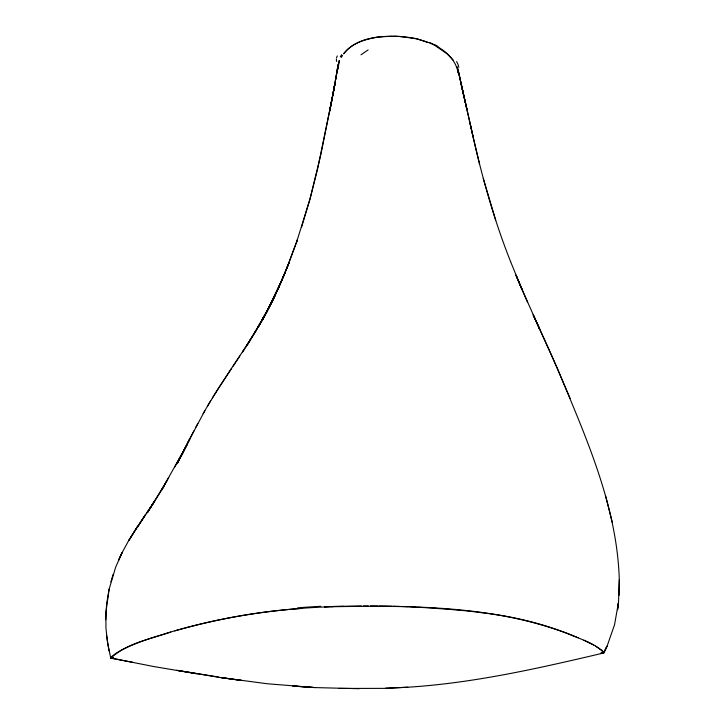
<?xml version="1.0" encoding="UTF-8"?>
<svg xmlns="http://www.w3.org/2000/svg" width="725" height="725" viewBox="0 0 725 725"><rect width="100%" height="100%" fill="white"/><g stroke="black" fill="none" stroke-linecap="round" stroke-linejoin="round"><path stroke-width="1.09" d="M458.191 72.808L457.267 66.754M601.206 653.089L603.671 653.026L607.151 645.975L614.528 624.796L618.525 602.267L619.295 579.755C617.102 505.678 585.682 436.93 557.878 369.578L539.146 327.899M619.295 579.755L619.05 595.334M337.714 69.383L339.083 60.637M113.29 657.847L110.78 658.191L107.599 643.166L105.932 627.886L105.941 612.027L109.103 589.235L115.665 567.186L121.945 552.93L129.104 539.817L137.532 526.604L128.905 540.379L137.088 527.093L154.552 501.301L146.658 513.4M105.705 619.73L106.593 604.306L109.103 589.235M337.768 69.292L339.427 60.565M110.78 658.191C126.685 643.138 150.51 639.124 170.747 632.028M617.591 609.752L618.425 602.765L617.646 609.272M335.802 79.387L338.149 64.181M338.049 64.86L332.702 95.863L337.796 67.443M335.204 82.17L329.748 110.789L335.059 83.194L332.467 96.778M334.995 83.719L329.54 111.559M329.63 111.188L332.367 97.232M301.518 227.387L310.028 198.931L317.514 169.351L332.222 98.074L320.785 154.769L310.11 198.578L296.688 241.842L296.897 241.198L286.837 268.241L297.549 239.422L297.187 240.383M113.136 574.345L110.898 581.885M282.243 279.306L287.798 265.731M271.866 301.763L278.844 287.263L264.48 316.29L282.406 279.197L272.817 300.096L285.26 272.237L277.104 291.033L284.445 274.095M273.778 297.984L278.781 287.173M603.789 652.944L606.988 646.192L603.898 652.717C594.6 642.93 580.299 639.196 568.192 633.777C540.243 622.875 510.862 615.906 481.047 612.652M269.637 306.322L274.748 295.891M268.821 308.016L254.874 332.73L267.516 310.391L263.465 317.894L275.301 294.894L265.694 313.88M274.15 297.159L262.133 320.405M266.936 311.451L273.008 299.452M193.883 430.931L177.516 463.139L189.778 438.888L179.664 458.798L183.407 451.322L176.818 463.909L187.53 443.772L161.467 490.29L168.753 477.512M188.119 442.014L204.822 410.749M266.175 312.837L271.929 301.854L258.299 327.084L270.67 304.246M195.85 427.152L197.762 423.536M262.595 319.362L267.516 310.391M259.758 324.438L264.824 315.348M174.553 467.317L183.679 451.167L178.894 459.605M207.386 406.353L218.542 388.029L250.469 339.708L242.467 352.123L243.917 349.858M259.26 325.19L263.963 316.952L246.083 346.668L255.662 331.307L247.615 344.194M203.154 413.658L210.721 400.59M167.176 480.285L147.692 512.249L163.922 486.52M212.334 397.943L231.592 368.327M147.257 512.475L154.914 500.504M341.167 57.338L342.073 55.979M233.069 366.107L239.803 356.084M341.248 56.795L342.263 55.444M343.623 53.867C351.263 43.337 364.512 39.531 376.71 37.31M344.058 53.306C353.573 41.506 369.161 37.428 383.679 36.558A31.121 7.458 0.2 0 1 392.116 36.268C415.978 35.915 453.08 45.231 458.173 72.926M113.58 657.783C105.252 659.116 122.851 649.083 124.084 648.839C138.919 641.498 154.878 636.831 170.674 632.055C223.454 616.495 278.291 608.329 333.264 606.635M174.961 630.813C216.34 618.942 258.934 611.338 301.89 608.447M603.146 653.107C538.82 668.269 473.96 683.041 407.831 687.228L384.132 688.369L339.101 688.451M381.278 36.758L392.198 36.268M324.41 607.043L329.087 606.816M385.51 688.243L407.831 687.228M329.83 606.771C413.087 605.402 499.978 605.085 578.133 637.755M343.94 606.281L361.367 605.955M363.279 605.946L368.373 605.919M370.257 605.91L377.734 605.937M378.967 605.946L385.211 606.028M359.165 688.705L315.058 687.59L267.172 683.748L219.784 677.431L176.782 670.308L218.433 677.032M393.276 36.277L395.923 36.313A23.436 5.755 0.1 0 1 398.161 36.395M385.845 606.037L391.681 606.163M393.004 606.2L400.427 606.435M401.777 606.49L408.501 606.762M409.833 606.816L416.377 607.142M417.663 607.206L436.55 608.347M398.931 36.431L416.431 38.588L427.868 42.512M315.058 687.59L292.737 686.022L313.436 687.499M447.769 609.19L462.731 610.595M600.98 653.007L603.572 652.998L603.798 652.337L601.804 650.271L595.497 646.129M219.784 677.431L241.742 680.467L221.397 677.63M196.837 673.797L153.8 666.547L111.115 658.137L132.929 662.342M583.897 640.248L593.594 645.014M436.115 46.427L437.51 47.197M437.809 47.397L447.044 53.84L453.469 60.411M539.454 328.534L533.147 314.795L551.734 355.594L570.104 398.333M533.437 315.366L539.645 329.032L521.619 288.613M521.783 288.949L515.955 275.101L527.61 302.388M516.146 275.518L521.828 289.139L510.663 261.825M510.636 261.725C492.873 217.011 480.231 170.475 470.099 123.486L473.144 136.925L461.2 84.318L466.936 109.448L464.127 96.996M495.701 220.273L483.258 178.386M605.484 495.474L612.335 522.489M479.578 164.158L473.09 136.717M464.172 97.358L470.081 123.286M464.036 96.579L458.109 70.189L463.728 95.591L461.037 83.275M460.892 82.65L457.847 68.676M106.557 635.363L109.031 650.787M336.717 61.462A412.017 54.538 -18.3 0 1 336.4 58.879M340.342 56.731A538.231 61.426 -24.5 0 1 341.702 54.692M376.728 37.319A18.37 4.531 0.1 0 1 381.287 36.767M429.372 42.431A173.52 34.954 3.2 0 1 434.429 44.814M435.027 44.832A165.309 32.054 4 0 1 437.918 46.418M456.551 61.589A535.503 55.272 21.7 0 1 458.753 67.334M336.536 57.701A403.435 47.741 -22.2 0 1 337.343 55.925M361.005 54.819A335.059 44.162 -18 0 1 368.119 49.934M463.112 610.541A164.475 17.998 2.3 0 1 481.472 612.607M436.359 608.438A72.573 7.703 2.4 0 1 447.461 609.263M332.857 606.49A99.089 13.548 0.8 0 1 343.632 606.127M297.585 607.858A157.524 16.512 -0.1 0 1 320.776 606.299M288.405 264.235L282.913 277.693L289.094 262.604L288.405 264.235M121.945 552.93L118.447 560.47L121.945 552.93M145.671 514.442L137.243 527.519L145.707 514.442"/></g></svg>
